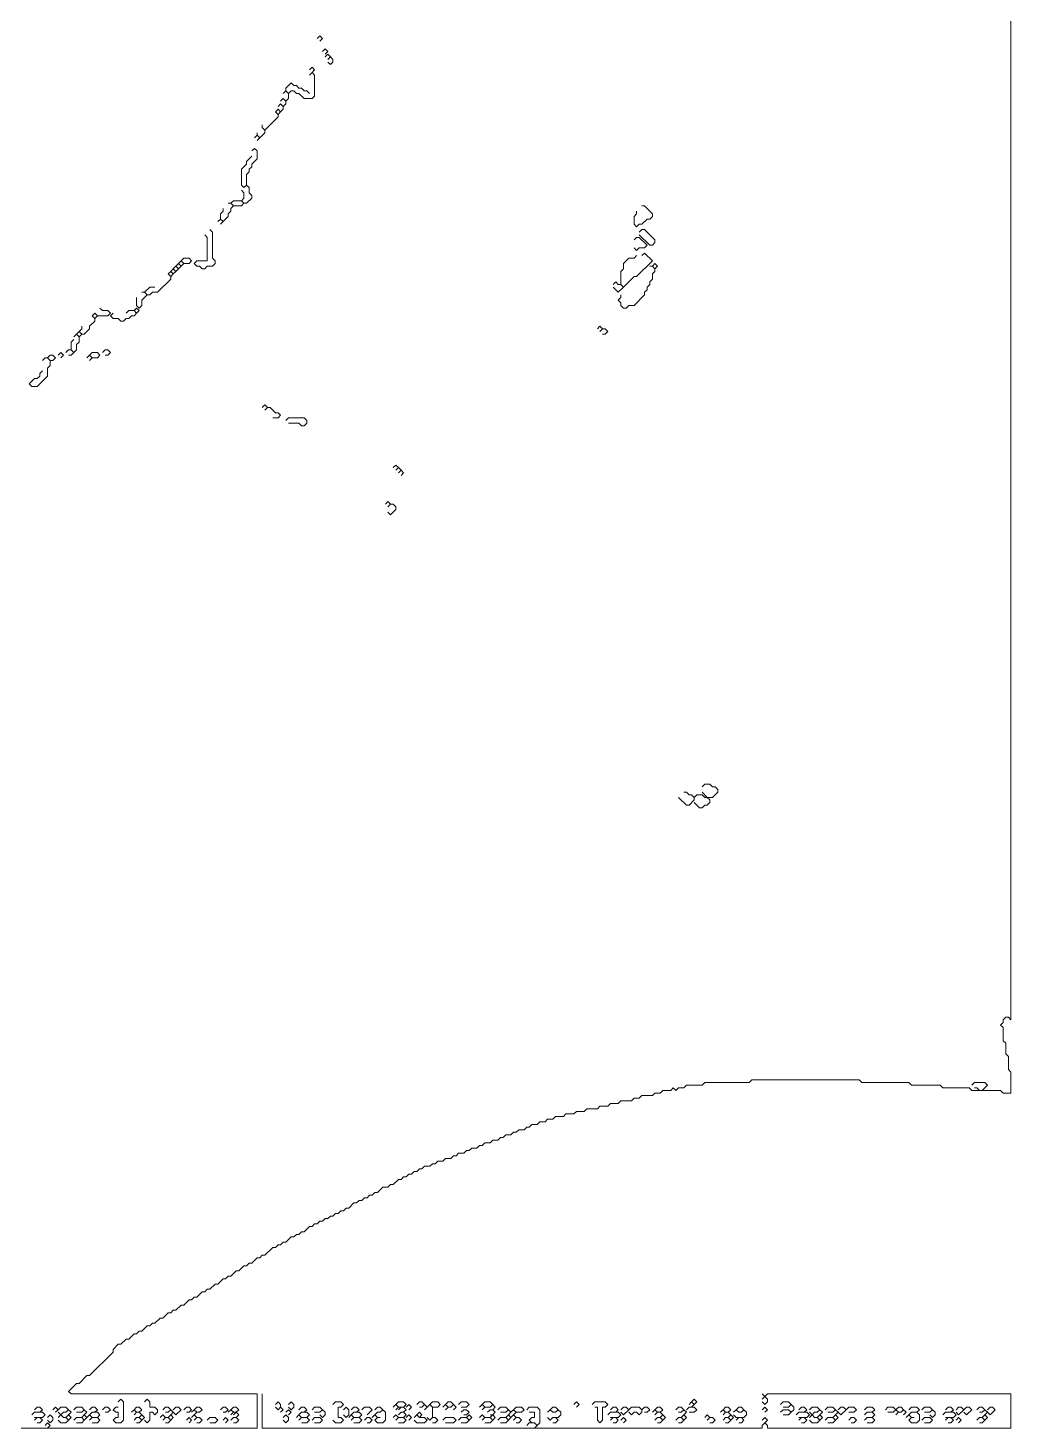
# Model space of a CAD drawing. Header units: metres. Extents: x 0 to 1919, y -1079 to 0.
# Drawn here: x 1544 to 1919, y -1079 to -544 of the extents above; entities that cross this region are included whole.
import ezdxf

# ---------------------------------------------------------------- set-up
doc = ezdxf.new("R2010")
doc.units = ezdxf.units.M
doc.layers.add('greeny green lines', color=3, linetype='Continuous')

msp = doc.modelspace()

# ---------------------------------------------------------------- linework, layer by layer
at = {"layer": 'greeny green lines', "lineweight": 20}
for p, q in [((1919, -923), (1919, 0)), ((1654, -548), (1655, -547)), ((1654, -548), (1655, -547)), ((1655, -547), (1656, -548)), ((1656, -548), (1655, -549)), ((1656, -553), (1657, -552)), ((1656, -553), (1657, -552)), ((1657, -552), (1658, -553)), ((1658, -553), (1657, -554)), ((1657, -555), (1658, -554)), ((1657, -555), (1658, -554)), ((1658, -554), (1659, -555)), ((1658, -556), (1659, -555)), ((1658, -556), (1659, -555)), ((1659, -555), (1658, -556)), ((1659, -555), (1660, -556)), ((1660, -556), (1660, -557)), ((1651, -560), (1652, -559)), ((1651, -560), (1652, -559)), ((1651, -562), (1652, -561)), ((1651, -562), (1652, -561)), ((1652, -559), (1653, -560)), ((1653, -560), (1652, -561)), ((1652, -561), (1653, -562)), ((1659, -558), (1658, -557)), ((1660, -557), (1659, -558)), ((1642, -567), (1644, -565)), ((1642, -568), (1642, -567)), ((1644, -565), (1645, -566)), ((1645, -566), (1646, -566)), ((1646, -566), (1647, -567)), ((1647, -567), (1648, -567)), ((1648, -567), (1649, -568)), ((1653, -562), (1653, -570)), ((1640, -572), (1641, -571)), ((1640, -572), (1641, -571)), ((1641, -569), (1642, -568)), ((1641, -569), (1642, -568)), ((1641, -571), (1642, -572)), ((1642, -572), (1641, -571)), ((1642, -568), (1643, -569)), ((1643, -569), (1642, -568)), ((1643, -571), (1642, -572)), ((1642, -572), (1642, -573)), ((1644, -568), (1643, -569)), ((1643, -569), (1643, -571)), ((1645, -568), (1644, -568)), ((1646, -569), (1645, -568)), ((1647, -569), (1646, -569)), ((1649, -571), (1647, -569)), ((1649, -568), (1650, -568)), ((1652, -571), (1649, -571)), ((1650, -568), (1651, -569)), ((1653, -570), (1652, -571)), ((1638, -576), (1639, -575)), ((1638, -576), (1639, -575)), ((1638, -576), (1639, -577)), ((1638, -576), (1639, -577)), ((1639, -574), (1640, -573)), ((1639, -574), (1640, -573)), ((1639, -575), (1640, -576)), ((1640, -576), (1639, -575)), ((1640, -576), (1639, -577)), ((1639, -577), (1639, -578)), ((1640, -573), (1641, -574)), ((1641, -574), (1640, -573)), ((1641, -575), (1640, -576)), ((1642, -573), (1641, -574)), ((1641, -574), (1641, -575)), ((1633, -582), (1633, -581)), ((1633, -582), (1634, -583)), ((1633, -582), (1634, -583)), ((1634, -583), (1633, -582)), ((1639, -578), (1634, -583)), ((1634, -583), (1634, -584)), ((1630, -586), (1631, -585)), ((1630, -586), (1631, -585)), ((1631, -585), (1631, -584)), ((1631, -585), (1632, -586)), ((1632, -586), (1631, -585)), ((1632, -586), (1631, -587)), ((1634, -584), (1632, -586)), ((1627, -595), (1629, -593)), ((1629, -591), (1630, -590)), ((1629, -591), (1630, -590)), ((1630, -590), (1631, -591)), ((1631, -591), (1631, -594)), ((1625, -598), (1627, -596)), ((1625, -604), (1625, -598)), ((1627, -596), (1627, -595)), ((1628, -599), (1627, -600)), ((1629, -597), (1628, -598)), ((1628, -598), (1628, -599)), ((1631, -594), (1629, -596)), ((1629, -596), (1629, -597)), ((1626, -605), (1625, -604)), ((1627, -604), (1626, -605)), ((1627, -600), (1627, -604)), ((1627, -604), (1628, -605)), ((1627, -604), (1628, -605)), ((1626, -607), (1625, -606)), ((1625, -610), (1626, -609)), ((1626, -609), (1626, -607)), ((1629, -609), (1627, -611)), ((1628, -605), (1628, -607)), ((1628, -607), (1629, -608)), ((1629, -608), (1629, -609)), ((1617, -615), (1618, -614)), ((1617, -617), (1617, -615)), ((1618, -614), (1618, -613)), ((1620, -611), (1621, -611)), ((1620, -611), (1621, -611)), ((1621, -614), (1620, -615)), ((1620, -615), (1620, -616)), ((1621, -611), (1622, -610)), ((1621, -611), (1622, -610)), ((1621, -611), (1622, -612)), ((1622, -612), (1621, -613)), ((1621, -613), (1621, -614)), ((1622, -610), (1625, -610)), ((1625, -612), (1622, -612)), ((1625, -610), (1626, -611)), ((1626, -611), (1625, -610)), ((1626, -611), (1625, -612)), ((1627, -611), (1626, -611)), ((1775, -616), (1776, -615)), ((1776, -615), (1776, -614)), ((1778, -612), (1779, -612)), ((1778, -612), (1779, -612)), ((1779, -612), (1782, -615)), ((1782, -615), (1782, -616)), ((1616, -618), (1617, -617)), ((1616, -618), (1617, -617)), ((1617, -617), (1618, -618)), ((1618, -618), (1617, -617)), ((1618, -618), (1617, -619)), ((1620, -616), (1618, -618)), ((1775, -619), (1775, -616)), ((1776, -620), (1775, -619)), ((1777, -619), (1776, -620)), ((1778, -619), (1777, -619)), ((1780, -617), (1778, -619)), ((1781, -617), (1780, -617)), ((1782, -616), (1781, -617)), ((1612, -624), (1611, -623)), ((1612, -633), (1612, -624)), ((1613, -621), (1614, -622)), ((1613, -621), (1614, -622)), ((1614, -622), (1614, -632)), ((1775, -625), (1776, -624)), ((1775, -625), (1776, -624)), ((1776, -624), (1777, -624)), ((1777, -622), (1778, -621)), ((1777, -622), (1778, -621)), ((1781, -627), (1777, -623)), ((1777, -624), (1780, -627)), ((1778, -621), (1779, -621)), ((1779, -621), (1783, -625)), ((1783, -625), (1783, -626)), ((1776, -629), (1775, -628)), ((1775, -632), (1776, -631)), ((1777, -628), (1776, -629)), ((1779, -628), (1777, -628)), ((1778, -631), (1779, -630)), ((1778, -631), (1779, -630)), ((1780, -627), (1779, -628)), ((1779, -630), (1782, -633)), ((1782, -627), (1781, -627)), ((1783, -626), (1782, -627)), ((1598, -637), (1599, -636)), ((1598, -637), (1599, -636)), ((1599, -636), (1600, -635)), ((1599, -636), (1600, -635)), ((1599, -636), (1600, -637)), ((1600, -635), (1601, -634)), ((1600, -635), (1601, -634)), ((1600, -635), (1601, -636)), ((1601, -636), (1600, -637)), ((1601, -634), (1602, -633)), ((1601, -634), (1602, -633)), ((1601, -634), (1602, -635)), ((1602, -635), (1601, -636)), ((1602, -633), (1603, -632)), ((1602, -633), (1603, -632)), ((1602, -633), (1603, -634)), ((1603, -634), (1602, -635)), ((1603, -632), (1605, -632)), ((1605, -634), (1603, -634)), ((1605, -632), (1606, -633)), ((1606, -633), (1605, -634)), ((1607, -634), (1608, -633)), ((1608, -635), (1607, -634)), ((1608, -633), (1612, -633)), ((1609, -635), (1608, -635)), ((1610, -636), (1609, -635)), ((1611, -636), (1610, -636)), ((1612, -635), (1611, -636)), ((1614, -635), (1612, -635)), ((1614, -632), (1615, -633)), ((1615, -634), (1614, -635)), ((1615, -633), (1615, -634)), ((1770, -637), (1771, -636)), ((1771, -634), (1773, -632)), ((1771, -636), (1771, -634)), ((1773, -632), (1775, -632)), ((1782, -633), (1776, -639)), ((1781, -635), (1782, -635)), ((1781, -635), (1782, -635)), ((1782, -635), (1783, -634)), ((1782, -635), (1783, -634)), ((1782, -635), (1783, -636)), ((1783, -634), (1784, -635)), ((1784, -635), (1783, -636)), ((1783, -636), (1783, -637)), ((1598, -640), (1593, -645)), ((1597, -638), (1598, -637)), ((1597, -638), (1598, -637)), ((1597, -638), (1598, -639)), ((1597, -638), (1598, -639)), ((1598, -637), (1599, -638)), ((1599, -638), (1598, -639)), ((1598, -639), (1598, -640)), ((1600, -637), (1599, -638)), ((1767, -642), (1768, -641)), ((1767, -642), (1768, -641)), ((1768, -641), (1769, -642)), ((1770, -642), (1770, -637)), ((1775, -639), (1771, -643)), ((1776, -639), (1775, -639)), ((1782, -640), (1781, -641)), ((1781, -641), (1781, -642)), ((1783, -637), (1782, -638)), ((1782, -638), (1782, -640)), ((1585, -650), (1585, -647)), ((1587, -645), (1588, -645)), ((1587, -645), (1588, -645)), ((1589, -646), (1587, -648)), ((1588, -645), (1590, -643)), ((1588, -645), (1589, -646)), ((1589, -646), (1588, -645)), ((1590, -646), (1589, -646)), ((1590, -643), (1592, -643)), ((1591, -645), (1590, -646)), ((1593, -645), (1591, -645)), ((1769, -645), (1767, -643)), ((1769, -642), (1770, -642)), ((1771, -643), (1769, -645)), ((1769, -648), (1770, -647)), ((1770, -642), (1771, -643)), ((1771, -643), (1770, -642)), ((1770, -647), (1770, -646)), ((1779, -646), (1775, -650)), ((1780, -644), (1779, -645)), ((1779, -645), (1779, -646)), ((1781, -642), (1780, -643)), ((1780, -643), (1780, -644)), ((1571, -651), (1572, -652)), ((1571, -651), (1572, -652)), ((1572, -652), (1574, -652)), ((1574, -652), (1575, -653)), ((1581, -653), (1582, -652)), ((1581, -653), (1582, -652)), ((1582, -652), (1584, -652)), ((1584, -652), (1585, -651)), ((1584, -652), (1585, -651)), ((1584, -652), (1585, -653)), ((1586, -651), (1585, -650)), ((1585, -651), (1586, -652)), ((1586, -652), (1585, -653)), ((1587, -650), (1586, -651)), ((1587, -648), (1587, -650)), ((1770, -649), (1769, -648)), ((1770, -650), (1770, -649)), ((1771, -651), (1770, -650)), ((1772, -651), (1771, -651)), ((1773, -650), (1772, -651)), ((1775, -650), (1773, -650)), ((1564, -659), (1564, -658)), ((1569, -656), (1567, -658)), ((1567, -658), (1567, -659)), ((1568, -654), (1569, -653)), ((1568, -654), (1569, -653)), ((1568, -654), (1569, -655)), ((1568, -654), (1569, -655)), ((1569, -653), (1570, -654)), ((1570, -654), (1569, -653)), ((1570, -654), (1569, -655)), ((1569, -655), (1569, -656)), ((1574, -654), (1570, -654)), ((1575, -653), (1574, -654)), ((1575, -654), (1576, -653)), ((1576, -655), (1575, -654)), ((1578, -655), (1576, -655)), ((1579, -656), (1578, -655)), ((1580, -656), (1579, -656)), ((1581, -655), (1580, -656)), ((1582, -655), (1581, -655)), ((1583, -654), (1582, -655)), ((1584, -654), (1583, -654)), ((1585, -653), (1584, -654)), ((1761, -659), (1762, -658)), ((1761, -659), (1762, -658)), ((1762, -658), (1763, -659)), ((1560, -664), (1561, -663)), ((1561, -662), (1562, -661)), ((1561, -662), (1562, -661)), ((1562, -661), (1563, -660)), ((1562, -661), (1563, -660)), ((1562, -661), (1563, -662)), ((1563, -660), (1564, -659)), ((1563, -660), (1564, -661)), ((1564, -661), (1563, -660)), ((1564, -661), (1563, -662)), ((1563, -662), (1563, -664)), ((1565, -661), (1564, -661)), ((1567, -659), (1565, -661)), ((1762, -660), (1763, -659)), ((1762, -660), (1763, -659)), ((1763, -659), (1762, -660)), ((1763, -659), (1764, -659)), ((1764, -661), (1763, -661)), ((1764, -659), (1765, -660)), ((1765, -660), (1764, -661)), ((1555, -669), (1556, -668)), ((1555, -669), (1556, -668)), ((1556, -668), (1557, -669)), ((1558, -668), (1559, -667)), ((1558, -668), (1559, -667)), ((1559, -667), (1560, -667)), ((1560, -667), (1560, -664)), ((1560, -667), (1561, -668)), ((1561, -668), (1560, -667)), ((1561, -668), (1560, -669)), ((1562, -667), (1561, -668)), ((1563, -664), (1562, -665)), ((1562, -665), (1562, -667)), ((1567, -669), (1568, -668)), ((1567, -669), (1568, -668)), ((1568, -668), (1570, -668)), ((1570, -668), (1571, -669)), ((1572, -668), (1573, -667)), ((1572, -668), (1573, -667)), ((1573, -667), (1574, -667)), ((1574, -667), (1575, -668)), ((1575, -668), (1574, -669)), ((1549, -671), (1550, -670)), ((1549, -671), (1550, -670)), ((1550, -670), (1551, -670)), ((1551, -670), (1552, -669)), ((1551, -670), (1552, -669)), ((1551, -670), (1552, -671)), ((1552, -673), (1551, -674)), ((1551, -674), (1551, -677)), ((1552, -669), (1553, -669)), ((1552, -671), (1552, -673)), ((1553, -671), (1552, -671)), ((1553, -669), (1554, -670)), ((1554, -670), (1553, -671)), ((1557, -669), (1556, -670)), ((1560, -669), (1559, -669)), ((1566, -670), (1567, -669)), ((1566, -670), (1567, -669)), ((1567, -669), (1568, -670)), ((1568, -670), (1567, -671)), ((1570, -670), (1568, -670)), ((1571, -669), (1570, -670)), ((1574, -669), (1573, -669)), ((1544, -680), (1546, -678)), ((1546, -678), (1547, -678)), ((1551, -677), (1547, -681)), ((1547, -678), (1548, -677)), ((1548, -676), (1549, -675)), ((1548, -677), (1548, -676)), ((1545, -681), (1544, -680)), ((1547, -681), (1545, -681)), ((1633, -689), (1634, -688)), ((1633, -689), (1634, -688)), ((1634, -688), (1635, -689)), ((1634, -690), (1635, -689)), ((1634, -690), (1635, -689)), ((1635, -689), (1634, -690)), ((1635, -689), (1636, -689)), ((1636, -689), (1638, -691)), ((1639, -693), (1637, -693)), ((1638, -691), (1639, -691)), ((1639, -691), (1640, -692)), ((1640, -692), (1639, -693)), ((1642, -694), (1643, -693)), ((1642, -694), (1643, -693)), ((1643, -693), (1649, -693)), ((1647, -695), (1643, -695)), ((1648, -696), (1647, -695)), ((1649, -693), (1650, -694)), ((1650, -695), (1649, -696)), ((1650, -694), (1650, -695)), ((1649, -696), (1648, -696)), ((1683, -712), (1684, -711)), ((1683, -712), (1684, -711)), ((1684, -711), (1685, -712)), ((1684, -713), (1685, -712)), ((1684, -713), (1685, -712)), ((1685, -712), (1684, -713)), ((1685, -712), (1686, -713)), ((1685, -714), (1686, -713)), ((1685, -714), (1686, -713)), ((1686, -713), (1685, -714)), ((1686, -713), (1687, -714)), ((1687, -714), (1686, -715)), ((1680, -726), (1681, -725)), ((1680, -726), (1681, -725)), ((1681, -725), (1682, -726)), ((1681, -727), (1682, -726)), ((1681, -727), (1682, -726)), ((1682, -726), (1681, -727)), ((1682, -726), (1683, -726)), ((1683, -726), (1684, -727)), ((1684, -727), (1684, -728)), ((1682, -730), (1681, -729)), ((1684, -728), (1682, -730)), ((1801, -834), (1802, -833)), ((1801, -834), (1802, -833)), ((1802, -833), (1804, -833)), ((1804, -833), (1805, -834)), ((1805, -834), (1806, -834)), ((1806, -834), (1807, -835)), ((1795, -841), (1792, -838)), ((1794, -836), (1795, -836)), ((1794, -836), (1795, -836)), ((1795, -836), (1796, -837)), ((1796, -837), (1797, -837)), ((1798, -839), (1796, -841)), ((1797, -837), (1798, -838)), ((1798, -838), (1799, -837)), ((1798, -838), (1799, -837)), ((1798, -838), (1798, -839)), ((1799, -837), (1801, -837)), ((1803, -838), (1801, -836)), ((1801, -837), (1802, -838)), ((1802, -838), (1803, -838)), ((1803, -838), (1804, -839)), ((1805, -838), (1803, -838)), ((1804, -839), (1804, -840)), ((1807, -836), (1805, -838)), ((1807, -835), (1807, -836)), ((1796, -841), (1795, -841)), ((1800, -842), (1798, -840)), ((1801, -842), (1800, -842)), ((1802, -841), (1801, -842)), ((1803, -841), (1802, -841)), ((1804, -840), (1803, -841)), ((1915, -925), (1916, -924)), ((1916, -926), (1915, -925)), ((1916, -923), (1917, -922)), ((1916, -924), (1916, -923)), ((1917, -922), (1918, -922)), ((1918, -922), (1919, -923)), ((1916, -931), (1916, -926)), ((1917, -932), (1916, -931)), ((1917, -936), (1917, -932)), ((1918, -937), (1917, -936)), ((1918, -942), (1918, -937)), ((1819, -947), (1820, -946)), ((1820, -946), (1861, -946)), ((1861, -946), (1862, -947)), ((1919, -943), (1918, -942)), ((1919, -951), (1919, -943)), ((1777, -953), (1778, -952)), ((1778, -952), (1782, -952)), ((1782, -952), (1783, -951)), ((1783, -951), (1785, -951)), ((1785, -951), (1786, -950)), ((1786, -950), (1789, -950)), ((1789, -950), (1790, -949)), ((1790, -949), (1791, -950)), ((1791, -950), (1792, -949)), ((1792, -949), (1794, -949)), ((1794, -949), (1795, -948)), ((1795, -948), (1801, -948)), ((1801, -948), (1802, -947)), ((1802, -947), (1819, -947)), ((1862, -947), (1880, -947)), ((1880, -947), (1881, -948)), ((1881, -948), (1892, -948)), ((1892, -948), (1893, -949)), ((1893, -949), (1903, -949)), ((1903, -949), (1904, -950)), ((1904, -948), (1905, -947)), ((1904, -948), (1905, -947)), ((1904, -950), (1915, -950)), ((1905, -947), (1909, -947)), ((1906, -949), (1905, -949)), ((1907, -950), (1906, -949)), ((1908, -950), (1907, -950)), ((1910, -948), (1908, -950)), ((1909, -947), (1910, -948)), ((1915, -950), (1916, -951)), ((1916, -951), (1919, -951)), ((1756, -958), (1757, -957)), ((1757, -957), (1761, -957)), ((1761, -957), (1762, -956)), ((1762, -956), (1765, -956)), ((1765, -956), (1766, -955)), ((1766, -955), (1769, -955)), ((1769, -955), (1770, -954)), ((1770, -954), (1774, -954)), ((1774, -954), (1775, -953)), ((1775, -953), (1777, -953)), ((1735, -964), (1736, -963)), ((1736, -963), (1738, -963)), ((1738, -963), (1739, -962)), ((1739, -962), (1741, -962)), ((1741, -962), (1742, -961)), ((1742, -961), (1744, -961)), ((1744, -961), (1745, -960)), ((1745, -960), (1748, -960)), ((1748, -960), (1749, -959)), ((1749, -959), (1752, -959)), ((1752, -959), (1753, -958)), ((1753, -958), (1756, -958)), ((1723, -969), (1724, -968)), ((1724, -968), (1725, -968)), ((1725, -968), (1726, -967)), ((1726, -967), (1728, -967)), ((1728, -967), (1729, -966)), ((1729, -966), (1730, -966)), ((1730, -966), (1731, -965)), ((1731, -965), (1733, -965)), ((1733, -965), (1734, -964)), ((1734, -964), (1735, -964)), ((1710, -974), (1711, -973)), ((1711, -973), (1712, -973)), ((1712, -973), (1713, -972)), ((1713, -972), (1715, -972)), ((1715, -972), (1716, -971)), ((1716, -971), (1717, -971)), ((1717, -971), (1718, -970)), ((1718, -970), (1720, -970)), ((1720, -970), (1721, -969)), ((1721, -969), (1723, -969)), ((1694, -980), (1695, -979)), ((1695, -979), (1697, -979)), ((1697, -979), (1698, -978)), ((1698, -978), (1699, -978)), ((1699, -978), (1700, -977)), ((1700, -977), (1702, -977)), ((1702, -977), (1703, -976)), ((1703, -976), (1705, -976)), ((1705, -976), (1706, -975)), ((1706, -975), (1707, -975)), ((1707, -975), (1708, -974)), ((1708, -974), (1710, -974)), ((1683, -986), (1685, -984)), ((1685, -984), (1686, -984)), ((1686, -984), (1687, -983)), ((1687, -983), (1688, -983)), ((1688, -983), (1689, -982)), ((1689, -982), (1690, -982)), ((1690, -982), (1691, -981)), ((1691, -981), (1692, -981)), ((1692, -981), (1693, -980)), ((1693, -980), (1694, -980)), ((1675, -990), (1676, -989)), ((1676, -989), (1677, -989)), ((1677, -989), (1679, -987)), ((1679, -987), (1681, -987)), ((1681, -987), (1682, -986)), ((1682, -986), (1683, -986)), ((1664, -996), (1665, -995)), ((1665, -995), (1666, -995)), ((1666, -995), (1668, -993)), ((1668, -993), (1669, -993)), ((1669, -993), (1670, -992)), ((1670, -992), (1671, -992)), ((1671, -992), (1672, -991)), ((1672, -991), (1673, -991)), ((1673, -991), (1674, -990)), ((1674, -990), (1675, -990)), ((1654, -1001), (1655, -1000)), ((1655, -1000), (1656, -1000)), ((1656, -1000), (1657, -999)), ((1657, -999), (1658, -999)), ((1658, -999), (1659, -998)), ((1659, -998), (1660, -998)), ((1660, -998), (1661, -997)), ((1661, -997), (1662, -997)), ((1662, -997), (1663, -996)), ((1663, -996), (1664, -996)), ((1645, -1006), (1646, -1005)), ((1646, -1005), (1647, -1005)), ((1647, -1005), (1648, -1004)), ((1648, -1004), (1649, -1004)), ((1649, -1004), (1651, -1002)), ((1651, -1002), (1652, -1002)), ((1652, -1002), (1653, -1001)), ((1653, -1001), (1654, -1001)), ((1634, -1013), (1637, -1010)), ((1637, -1010), (1638, -1010)), ((1638, -1010), (1639, -1009)), ((1639, -1009), (1640, -1009)), ((1640, -1009), (1641, -1008)), ((1641, -1008), (1642, -1008)), ((1642, -1008), (1644, -1006)), ((1644, -1006), (1645, -1006)), ((1627, -1017), (1628, -1016)), ((1628, -1016), (1629, -1016)), ((1629, -1016), (1631, -1014)), ((1631, -1014), (1632, -1014)), ((1632, -1014), (1633, -1013)), ((1633, -1013), (1634, -1013)), ((1619, -1022), (1620, -1021)), ((1620, -1021), (1621, -1021)), ((1621, -1021), (1623, -1019)), ((1623, -1019), (1624, -1019)), ((1624, -1019), (1626, -1017)), ((1626, -1017), (1627, -1017)), ((1608, -1029), (1610, -1027)), ((1610, -1027), (1611, -1027)), ((1611, -1027), (1612, -1026)), ((1612, -1026), (1613, -1026)), ((1613, -1026), (1615, -1024)), ((1615, -1024), (1616, -1024)), ((1616, -1024), (1618, -1022)), ((1618, -1022), (1619, -1022)), ((1600, -1034), (1602, -1032)), ((1602, -1032), (1603, -1032)), ((1603, -1032), (1605, -1030)), ((1605, -1030), (1606, -1030)), ((1606, -1030), (1607, -1029)), ((1607, -1029), (1608, -1029)), ((1592, -1039), (1594, -1037)), ((1594, -1037), (1595, -1037)), ((1595, -1037), (1597, -1035)), ((1597, -1035), (1598, -1035)), ((1598, -1035), (1599, -1034)), ((1599, -1034), (1600, -1034)), ((1582, -1045), (1584, -1043)), ((1584, -1043), (1585, -1043)), ((1585, -1043), (1586, -1042)), ((1586, -1042), (1587, -1042)), ((1587, -1042), (1589, -1040)), ((1589, -1040), (1590, -1040)), ((1590, -1040), (1591, -1039)), ((1591, -1039), (1592, -1039)), ((1576, -1049), (1578, -1047)), ((1578, -1047), (1579, -1047)), ((1579, -1047), (1581, -1045)), ((1581, -1045), (1582, -1045)), ((1567, -1059), (1576, -1050)), ((1576, -1050), (1576, -1049)), ((1563, -1062), (1566, -1059)), ((1566, -1059), (1567, -1059)), ((1559, -1065), (1562, -1062)), ((1562, -1062), (1563, -1062)), ((1560, -1066), (1559, -1065)), ((1631, -1066), (1560, -1066)), ((1578, -1069), (1579, -1068)), ((1578, -1069), (1579, -1068)), ((1579, -1068), (1580, -1069)), ((1580, -1069), (1580, -1076)), ((1588, -1069), (1589, -1068)), ((1588, -1069), (1589, -1068)), ((1589, -1068), (1590, -1069)), ((1590, -1069), (1590, -1071)), ((1631, -1079), (1631, -1066)), ((1633, -1066), (1633, -1079)), ((1633, -1066), (1633, -1079)), ((1638, -1070), (1639, -1069)), ((1638, -1070), (1639, -1069)), ((1639, -1069), (1640, -1070)), ((1640, -1070), (1640, -1071)), ((1643, -1070), (1644, -1069)), ((1643, -1070), (1644, -1069)), ((1644, -1069), (1645, -1070)), ((1645, -1070), (1645, -1071)), ((1660, -1070), (1661, -1069)), ((1660, -1070), (1661, -1069)), ((1661, -1069), (1663, -1069)), ((1663, -1069), (1664, -1070)), ((1664, -1070), (1663, -1071)), ((1683, -1071), (1684, -1070)), ((1683, -1071), (1684, -1070)), ((1684, -1070), (1685, -1069)), ((1684, -1070), (1685, -1069)), ((1684, -1070), (1685, -1071)), ((1685, -1069), (1687, -1069)), ((1687, -1069), (1688, -1070)), ((1688, -1070), (1687, -1071)), ((1688, -1071), (1689, -1070)), ((1688, -1071), (1689, -1070)), ((1689, -1070), (1690, -1071)), ((1692, -1070), (1693, -1069)), ((1692, -1070), (1693, -1069)), ((1693, -1069), (1694, -1069)), ((1694, -1069), (1695, -1070)), ((1694, -1071), (1695, -1070)), ((1694, -1071), (1695, -1070)), ((1695, -1070), (1694, -1071)), ((1695, -1070), (1696, -1071)), ((1696, -1071), (1697, -1070)), ((1696, -1071), (1697, -1070)), ((1697, -1070), (1698, -1069)), ((1697, -1070), (1698, -1069)), ((1697, -1070), (1698, -1071)), ((1698, -1069), (1700, -1069)), ((1700, -1069), (1701, -1070)), ((1701, -1070), (1700, -1071)), ((1702, -1071), (1703, -1070)), ((1702, -1071), (1703, -1070)), ((1703, -1070), (1704, -1069)), ((1703, -1070), (1704, -1069)), ((1703, -1070), (1704, -1071)), ((1704, -1069), (1705, -1069)), ((1705, -1069), (1706, -1070)), ((1705, -1071), (1706, -1070)), ((1705, -1071), (1706, -1070)), ((1706, -1070), (1705, -1071)), ((1706, -1070), (1707, -1071)), ((1708, -1070), (1709, -1069)), ((1708, -1070), (1709, -1069)), ((1709, -1069), (1711, -1069)), ((1711, -1069), (1712, -1070)), ((1712, -1070), (1711, -1071)), ((1716, -1071), (1717, -1070)), ((1716, -1071), (1717, -1070)), ((1717, -1070), (1718, -1069)), ((1717, -1070), (1718, -1069)), ((1717, -1070), (1718, -1071)), ((1718, -1069), (1720, -1069)), ((1720, -1069), (1721, -1070)), ((1720, -1071), (1721, -1070)), ((1720, -1071), (1721, -1070)), ((1721, -1070), (1720, -1071)), ((1721, -1070), (1722, -1071)), ((1752, -1070), (1753, -1069)), ((1752, -1070), (1753, -1069)), ((1753, -1069), (1754, -1070)), ((1754, -1070), (1753, -1071)), ((1759, -1070), (1760, -1069)), ((1759, -1070), (1760, -1069)), ((1760, -1069), (1764, -1069)), ((1764, -1069), (1765, -1070)), ((1765, -1070), (1764, -1071)), ((1796, -1070), (1797, -1069)), ((1796, -1070), (1797, -1069)), ((1797, -1069), (1798, -1068)), ((1797, -1069), (1798, -1068)), ((1797, -1069), (1798, -1070)), ((1798, -1070), (1797, -1071)), ((1798, -1068), (1799, -1069)), ((1799, -1069), (1798, -1070)), ((1825, -1067), (1824, -1066)), ((1824, -1068), (1825, -1067)), ((1824, -1068), (1825, -1067)), ((1825, -1070), (1824, -1069)), ((1826, -1066), (1825, -1067)), ((1825, -1067), (1826, -1068)), ((1826, -1069), (1825, -1070)), ((1919, -1066), (1826, -1066)), ((1826, -1068), (1826, -1069)), ((1831, -1070), (1832, -1069)), ((1831, -1070), (1832, -1069)), ((1832, -1069), (1834, -1069)), ((1834, -1069), (1835, -1070)), ((1834, -1071), (1835, -1070)), ((1834, -1071), (1835, -1070)), ((1835, -1070), (1834, -1071)), ((1835, -1070), (1836, -1071)), ((1919, -1079), (1919, -1066)), ((1545, -1074), (1546, -1073)), ((1545, -1074), (1546, -1073)), ((1546, -1072), (1547, -1071)), ((1546, -1072), (1547, -1071)), ((1546, -1073), (1549, -1073)), ((1546, -1076), (1547, -1075)), ((1546, -1076), (1547, -1075)), ((1549, -1075), (1546, -1075)), ((1547, -1071), (1548, -1071)), ((1548, -1073), (1547, -1073)), ((1547, -1075), (1548, -1075)), ((1548, -1071), (1549, -1072)), ((1549, -1072), (1548, -1073)), ((1548, -1075), (1549, -1076)), ((1549, -1073), (1550, -1074)), ((1550, -1074), (1549, -1075)), ((1551, -1075), (1552, -1074)), ((1551, -1075), (1552, -1074)), ((1552, -1074), (1553, -1075)), ((1553, -1072), (1554, -1071)), ((1553, -1072), (1554, -1071)), ((1553, -1075), (1553, -1076)), ((1554, -1071), (1555, -1072)), ((1555, -1072), (1554, -1073)), ((1555, -1072), (1556, -1071)), ((1555, -1072), (1556, -1071)), ((1556, -1074), (1555, -1073)), ((1555, -1075), (1556, -1074)), ((1555, -1075), (1556, -1074)), ((1556, -1071), (1558, -1071)), ((1557, -1073), (1556, -1074)), ((1556, -1074), (1557, -1075)), ((1558, -1073), (1557, -1073)), ((1557, -1075), (1558, -1075)), ((1558, -1071), (1559, -1072)), ((1558, -1073), (1559, -1072)), ((1558, -1073), (1559, -1072)), ((1559, -1072), (1558, -1073)), ((1558, -1075), (1559, -1074)), ((1558, -1075), (1559, -1074)), ((1558, -1075), (1559, -1076)), ((1559, -1072), (1560, -1073)), ((1560, -1073), (1559, -1074)), ((1559, -1074), (1560, -1075)), ((1560, -1075), (1559, -1076)), ((1561, -1072), (1562, -1071)), ((1561, -1072), (1562, -1071)), ((1561, -1076), (1562, -1075)), ((1561, -1076), (1562, -1075)), ((1562, -1071), (1564, -1071)), ((1564, -1073), (1562, -1073)), ((1562, -1075), (1564, -1075)), ((1564, -1071), (1565, -1072)), ((1564, -1073), (1565, -1072)), ((1564, -1073), (1565, -1072)), ((1565, -1072), (1564, -1073)), ((1564, -1075), (1565, -1074)), ((1564, -1075), (1565, -1074)), ((1564, -1075), (1565, -1076)), ((1565, -1072), (1566, -1073)), ((1566, -1073), (1565, -1074)), ((1565, -1074), (1566, -1075)), ((1566, -1075), (1565, -1076)), ((1566, -1075), (1567, -1074)), ((1566, -1075), (1567, -1074)), ((1567, -1072), (1568, -1071)), ((1567, -1072), (1568, -1071)), ((1567, -1074), (1568, -1073)), ((1567, -1074), (1568, -1073)), ((1567, -1074), (1568, -1075)), ((1567, -1076), (1568, -1075)), ((1567, -1076), (1568, -1075)), ((1568, -1075), (1567, -1076)), ((1568, -1071), (1569, -1071)), ((1568, -1073), (1570, -1073)), ((1569, -1073), (1568, -1073)), ((1568, -1075), (1570, -1075)), ((1570, -1075), (1568, -1075)), ((1569, -1071), (1570, -1072)), ((1570, -1072), (1569, -1073)), ((1570, -1073), (1571, -1074)), ((1571, -1074), (1570, -1075)), ((1570, -1075), (1571, -1076)), ((1572, -1072), (1573, -1071)), ((1572, -1072), (1573, -1071)), ((1573, -1071), (1574, -1071)), ((1574, -1073), (1573, -1073)), ((1574, -1071), (1575, -1072)), ((1575, -1072), (1574, -1073)), ((1576, -1072), (1577, -1071)), ((1577, -1073), (1576, -1072)), ((1576, -1076), (1577, -1075)), ((1577, -1071), (1578, -1071)), ((1578, -1073), (1577, -1073)), ((1577, -1075), (1578, -1075)), ((1578, -1075), (1578, -1073)), ((1583, -1073), (1584, -1072)), ((1583, -1073), (1584, -1072)), ((1584, -1072), (1585, -1071)), ((1584, -1072), (1585, -1071)), ((1584, -1072), (1585, -1073)), ((1584, -1074), (1585, -1073)), ((1584, -1074), (1585, -1073)), ((1585, -1073), (1584, -1074)), ((1584, -1076), (1585, -1075)), ((1584, -1076), (1585, -1075)), ((1585, -1071), (1586, -1071)), ((1585, -1073), (1586, -1073)), ((1586, -1073), (1585, -1073)), ((1585, -1075), (1586, -1075)), ((1586, -1075), (1585, -1075)), ((1586, -1071), (1587, -1072)), ((1587, -1072), (1586, -1073)), ((1586, -1073), (1587, -1074)), ((1586, -1075), (1587, -1074)), ((1586, -1075), (1587, -1074)), ((1587, -1074), (1586, -1075)), ((1586, -1075), (1587, -1076)), ((1587, -1074), (1588, -1075)), ((1588, -1075), (1587, -1076)), ((1590, -1071), (1592, -1071)), ((1591, -1073), (1590, -1073)), ((1590, -1073), (1590, -1076)), ((1592, -1074), (1591, -1073)), ((1592, -1071), (1593, -1072)), ((1593, -1073), (1592, -1074)), ((1593, -1072), (1593, -1073)), ((1594, -1075), (1595, -1074)), ((1594, -1075), (1595, -1074)), ((1595, -1072), (1596, -1071)), ((1595, -1072), (1596, -1071)), ((1595, -1074), (1596, -1075)), ((1595, -1076), (1596, -1075)), ((1595, -1076), (1596, -1075)), ((1596, -1075), (1595, -1076)), ((1596, -1071), (1597, -1071)), ((1597, -1073), (1596, -1073)), ((1596, -1075), (1597, -1075)), ((1597, -1071), (1598, -1072)), ((1597, -1073), (1598, -1072)), ((1597, -1073), (1598, -1072)), ((1598, -1072), (1597, -1073)), ((1597, -1075), (1598, -1074)), ((1597, -1075), (1598, -1074)), ((1597, -1075), (1598, -1076)), ((1598, -1072), (1599, -1073)), ((1599, -1073), (1598, -1074)), ((1598, -1074), (1599, -1075)), ((1599, -1075), (1598, -1076)), ((1599, -1072), (1600, -1071)), ((1599, -1072), (1600, -1071)), ((1600, -1074), (1599, -1073)), ((1600, -1071), (1601, -1071)), ((1602, -1072), (1600, -1074)), ((1601, -1071), (1602, -1072)), ((1603, -1072), (1604, -1071)), ((1603, -1072), (1604, -1071)), ((1604, -1071), (1605, -1071)), ((1605, -1073), (1604, -1073)), ((1604, -1076), (1605, -1075)), ((1604, -1076), (1605, -1075)), ((1605, -1071), (1606, -1072)), ((1606, -1072), (1605, -1073)), ((1605, -1075), (1606, -1076)), ((1606, -1073), (1607, -1072)), ((1606, -1073), (1607, -1072)), ((1606, -1075), (1607, -1074)), ((1606, -1075), (1607, -1074)), ((1607, -1072), (1608, -1071)), ((1607, -1072), (1608, -1071)), ((1607, -1072), (1608, -1073)), ((1608, -1073), (1607, -1074)), ((1607, -1074), (1608, -1075)), ((1607, -1076), (1608, -1075)), ((1607, -1076), (1608, -1075)), ((1608, -1075), (1607, -1076)), ((1608, -1071), (1609, -1071)), ((1609, -1073), (1608, -1073)), ((1608, -1075), (1609, -1075)), ((1609, -1071), (1610, -1072)), ((1610, -1072), (1609, -1073)), ((1609, -1075), (1610, -1076)), ((1612, -1076), (1613, -1075)), ((1612, -1076), (1613, -1075)), ((1613, -1075), (1615, -1075)), ((1615, -1075), (1616, -1076)), ((1617, -1072), (1618, -1071)), ((1617, -1072), (1618, -1071)), ((1618, -1071), (1619, -1071)), ((1619, -1073), (1618, -1073)), ((1618, -1076), (1619, -1075)), ((1618, -1076), (1619, -1075)), ((1619, -1071), (1620, -1072)), ((1620, -1072), (1619, -1073)), ((1619, -1075), (1620, -1076)), ((1620, -1073), (1621, -1072)), ((1620, -1073), (1621, -1072)), ((1621, -1072), (1622, -1071)), ((1621, -1072), (1622, -1071)), ((1621, -1072), (1622, -1073)), ((1622, -1073), (1621, -1074)), ((1621, -1076), (1622, -1075)), ((1621, -1076), (1622, -1075)), ((1622, -1071), (1623, -1071)), ((1622, -1074), (1623, -1073)), ((1622, -1074), (1623, -1073)), ((1623, -1073), (1622, -1073)), ((1622, -1075), (1623, -1075)), ((1623, -1071), (1624, -1072)), ((1624, -1072), (1623, -1073)), ((1623, -1073), (1624, -1074)), ((1624, -1074), (1623, -1075)), ((1623, -1075), (1624, -1076)), ((1639, -1072), (1638, -1071)), ((1639, -1072), (1640, -1071)), ((1639, -1072), (1640, -1071)), ((1640, -1071), (1639, -1072)), ((1640, -1071), (1641, -1072)), ((1641, -1072), (1640, -1073)), ((1641, -1075), (1642, -1074)), ((1641, -1075), (1642, -1074)), ((1642, -1073), (1643, -1072)), ((1642, -1073), (1643, -1072)), ((1642, -1074), (1643, -1075)), ((1644, -1072), (1643, -1071)), ((1643, -1072), (1644, -1073)), ((1644, -1073), (1643, -1074)), ((1643, -1075), (1643, -1076)), ((1645, -1071), (1644, -1072)), ((1646, -1075), (1647, -1074)), ((1646, -1075), (1647, -1074)), ((1647, -1072), (1648, -1071)), ((1647, -1072), (1648, -1071)), ((1647, -1074), (1648, -1073)), ((1647, -1074), (1648, -1073)), ((1647, -1074), (1648, -1075)), ((1647, -1076), (1648, -1075)), ((1647, -1076), (1648, -1075)), ((1648, -1075), (1647, -1076)), ((1648, -1071), (1649, -1071)), ((1648, -1073), (1650, -1073)), ((1649, -1073), (1648, -1073)), ((1648, -1075), (1650, -1075)), ((1650, -1075), (1648, -1075)), ((1649, -1071), (1650, -1072)), ((1650, -1072), (1649, -1073)), ((1650, -1073), (1651, -1074)), ((1651, -1074), (1650, -1075)), ((1650, -1075), (1651, -1076)), ((1652, -1072), (1653, -1071)), ((1652, -1072), (1653, -1071)), ((1652, -1076), (1653, -1075)), ((1652, -1076), (1653, -1075)), ((1653, -1071), (1655, -1071)), ((1655, -1073), (1653, -1073)), ((1653, -1075), (1655, -1075)), ((1655, -1071), (1656, -1072)), ((1655, -1073), (1656, -1072)), ((1655, -1073), (1656, -1072)), ((1656, -1072), (1655, -1073)), ((1656, -1075), (1655, -1074)), ((1655, -1075), (1656, -1076)), ((1656, -1072), (1657, -1073)), ((1657, -1074), (1656, -1075)), ((1657, -1073), (1657, -1074)), ((1663, -1071), (1662, -1071)), ((1662, -1071), (1662, -1075)), ((1662, -1075), (1663, -1075)), ((1663, -1075), (1664, -1076)), ((1664, -1072), (1665, -1071)), ((1664, -1072), (1665, -1071)), ((1665, -1075), (1664, -1074)), ((1665, -1071), (1666, -1072)), ((1666, -1074), (1665, -1075)), ((1666, -1072), (1666, -1074)), ((1666, -1075), (1667, -1074)), ((1666, -1075), (1667, -1074)), ((1667, -1072), (1668, -1071)), ((1667, -1072), (1668, -1071)), ((1667, -1074), (1668, -1073)), ((1667, -1074), (1668, -1073)), ((1667, -1074), (1668, -1075)), ((1667, -1076), (1668, -1075)), ((1667, -1076), (1668, -1075)), ((1668, -1075), (1667, -1076)), ((1668, -1071), (1669, -1071)), ((1668, -1073), (1670, -1073)), ((1669, -1073), (1668, -1073)), ((1668, -1075), (1670, -1075)), ((1670, -1075), (1668, -1075)), ((1669, -1071), (1670, -1072)), ((1670, -1072), (1669, -1073)), ((1670, -1073), (1671, -1074)), ((1671, -1074), (1670, -1075)), ((1670, -1075), (1671, -1076)), ((1671, -1072), (1672, -1071)), ((1671, -1072), (1672, -1071)), ((1672, -1071), (1674, -1071)), ((1672, -1076), (1673, -1075)), ((1672, -1076), (1673, -1075)), ((1675, -1072), (1673, -1074)), ((1673, -1075), (1674, -1075)), ((1674, -1071), (1675, -1072)), ((1674, -1075), (1675, -1076)), ((1675, -1075), (1676, -1074)), ((1675, -1075), (1676, -1074)), ((1676, -1072), (1677, -1071)), ((1676, -1072), (1677, -1071)), ((1676, -1074), (1677, -1073)), ((1676, -1074), (1677, -1075)), ((1677, -1075), (1676, -1074)), ((1677, -1075), (1676, -1076)), ((1676, -1076), (1677, -1075)), ((1677, -1071), (1678, -1071)), ((1678, -1073), (1677, -1073)), ((1677, -1075), (1678, -1075)), ((1678, -1075), (1677, -1075)), ((1678, -1071), (1679, -1072)), ((1678, -1073), (1679, -1072)), ((1678, -1073), (1679, -1072)), ((1679, -1072), (1678, -1073)), ((1679, -1072), (1680, -1073)), ((1680, -1073), (1680, -1076)), ((1683, -1075), (1684, -1074)), ((1683, -1075), (1684, -1074)), ((1685, -1071), (1684, -1072)), ((1684, -1074), (1685, -1075)), ((1684, -1076), (1685, -1075)), ((1684, -1076), (1685, -1075)), ((1685, -1075), (1684, -1076)), ((1685, -1072), (1686, -1071)), ((1685, -1072), (1686, -1071)), ((1687, -1071), (1685, -1071)), ((1685, -1074), (1686, -1073)), ((1685, -1074), (1686, -1073)), ((1685, -1075), (1687, -1075)), ((1686, -1071), (1687, -1071)), ((1686, -1073), (1687, -1073)), ((1687, -1073), (1686, -1073)), ((1687, -1075), (1686, -1075)), ((1687, -1071), (1688, -1072)), ((1688, -1072), (1687, -1073)), ((1687, -1073), (1688, -1074)), ((1688, -1074), (1687, -1075)), ((1687, -1075), (1688, -1076)), ((1688, -1075), (1689, -1074)), ((1688, -1075), (1689, -1074)), ((1690, -1071), (1689, -1072)), ((1689, -1074), (1690, -1075)), ((1690, -1075), (1689, -1076)), ((1691, -1075), (1692, -1074)), ((1691, -1075), (1692, -1074)), ((1692, -1074), (1693, -1073)), ((1692, -1074), (1693, -1073)), ((1692, -1074), (1693, -1075)), ((1694, -1071), (1693, -1071)), ((1693, -1073), (1694, -1074)), ((1694, -1074), (1693, -1075)), ((1693, -1075), (1695, -1075)), ((1696, -1071), (1695, -1072)), ((1695, -1075), (1696, -1076)), ((1697, -1076), (1696, -1075)), ((1697, -1076), (1698, -1075)), ((1697, -1076), (1698, -1075)), ((1698, -1075), (1697, -1076)), ((1698, -1071), (1698, -1075)), ((1700, -1071), (1698, -1071)), ((1698, -1075), (1699, -1075)), ((1699, -1075), (1700, -1076)), ((1702, -1076), (1703, -1075)), ((1702, -1076), (1703, -1075)), ((1704, -1071), (1703, -1072)), ((1703, -1075), (1706, -1075)), ((1705, -1071), (1704, -1071)), ((1707, -1071), (1706, -1072)), ((1706, -1075), (1707, -1076)), ((1708, -1076), (1709, -1075)), ((1708, -1076), (1709, -1075)), ((1711, -1071), (1709, -1071)), ((1709, -1073), (1710, -1072)), ((1709, -1073), (1710, -1072)), ((1709, -1075), (1711, -1075)), ((1710, -1072), (1711, -1072)), ((1711, -1074), (1710, -1074)), ((1711, -1072), (1712, -1073)), ((1712, -1073), (1711, -1074)), ((1711, -1075), (1712, -1074)), ((1711, -1075), (1712, -1074)), ((1711, -1075), (1712, -1076)), ((1712, -1074), (1713, -1075)), ((1713, -1075), (1712, -1076)), ((1716, -1075), (1717, -1074)), ((1716, -1075), (1717, -1074)), ((1718, -1071), (1717, -1072)), ((1717, -1074), (1718, -1075)), ((1717, -1076), (1718, -1075)), ((1717, -1076), (1718, -1075)), ((1718, -1075), (1717, -1076)), ((1720, -1071), (1718, -1071)), ((1718, -1075), (1720, -1075)), ((1719, -1073), (1720, -1072)), ((1719, -1073), (1720, -1072)), ((1720, -1072), (1721, -1072)), ((1720, -1075), (1721, -1074)), ((1720, -1075), (1721, -1074)), ((1721, -1074), (1720, -1074)), ((1720, -1075), (1721, -1076)), ((1722, -1071), (1721, -1072)), ((1721, -1072), (1722, -1073)), ((1722, -1073), (1721, -1074)), ((1721, -1074), (1722, -1075)), ((1722, -1075), (1721, -1076)), ((1723, -1072), (1724, -1071)), ((1723, -1072), (1724, -1071)), ((1723, -1076), (1724, -1075)), ((1723, -1076), (1724, -1075)), ((1724, -1071), (1726, -1071)), ((1726, -1073), (1724, -1073)), ((1724, -1075), (1726, -1075)), ((1726, -1071), (1727, -1072)), ((1726, -1073), (1727, -1072)), ((1726, -1073), (1727, -1072)), ((1727, -1072), (1726, -1073)), ((1726, -1075), (1727, -1074)), ((1726, -1075), (1727, -1074)), ((1726, -1075), (1727, -1076)), ((1727, -1072), (1728, -1073)), ((1728, -1073), (1727, -1074)), ((1727, -1074), (1728, -1075)), ((1728, -1075), (1727, -1076)), ((1728, -1073), (1729, -1072)), ((1728, -1073), (1729, -1072)), ((1728, -1075), (1729, -1074)), ((1728, -1075), (1729, -1074)), ((1729, -1072), (1730, -1071)), ((1729, -1072), (1730, -1071)), ((1729, -1072), (1730, -1073)), ((1730, -1073), (1729, -1074)), ((1729, -1074), (1730, -1075)), ((1729, -1076), (1730, -1075)), ((1729, -1076), (1730, -1075)), ((1730, -1075), (1729, -1076)), ((1730, -1071), (1732, -1071)), ((1732, -1073), (1730, -1073)), ((1730, -1075), (1731, -1075)), ((1731, -1075), (1732, -1076)), ((1732, -1071), (1733, -1072)), ((1733, -1072), (1732, -1073)), ((1734, -1072), (1735, -1071)), ((1734, -1072), (1735, -1071)), ((1735, -1071), (1738, -1071)), ((1737, -1073), (1735, -1073)), ((1735, -1076), (1736, -1075)), ((1736, -1075), (1737, -1075)), ((1737, -1075), (1737, -1073)), ((1738, -1071), (1739, -1072)), ((1739, -1072), (1739, -1077)), ((1742, -1073), (1743, -1072)), ((1742, -1073), (1743, -1072)), ((1743, -1076), (1742, -1075)), ((1743, -1072), (1744, -1071)), ((1743, -1072), (1744, -1071)), ((1743, -1072), (1744, -1073)), ((1743, -1076), (1744, -1075)), ((1743, -1076), (1744, -1075)), ((1744, -1075), (1743, -1076)), ((1744, -1071), (1745, -1071)), ((1744, -1073), (1745, -1073)), ((1745, -1073), (1744, -1073)), ((1744, -1075), (1745, -1075)), ((1746, -1075), (1744, -1075)), ((1745, -1071), (1746, -1072)), ((1745, -1073), (1746, -1072)), ((1746, -1072), (1745, -1073)), ((1745, -1075), (1746, -1076)), ((1746, -1072), (1747, -1073)), ((1747, -1074), (1746, -1075)), ((1747, -1073), (1747, -1074)), ((1761, -1071), (1760, -1071)), ((1761, -1076), (1761, -1071)), ((1764, -1071), (1763, -1071)), ((1763, -1071), (1763, -1076)), ((1765, -1074), (1766, -1073)), ((1765, -1074), (1766, -1073)), ((1766, -1072), (1767, -1071)), ((1766, -1072), (1767, -1071)), ((1766, -1073), (1769, -1073)), ((1766, -1076), (1767, -1075)), ((1766, -1076), (1767, -1075)), ((1769, -1075), (1766, -1075)), ((1767, -1071), (1768, -1071)), ((1768, -1073), (1767, -1073)), ((1767, -1075), (1768, -1075)), ((1768, -1071), (1769, -1072)), ((1769, -1072), (1768, -1073)), ((1768, -1075), (1769, -1076)), ((1769, -1073), (1770, -1074)), ((1770, -1074), (1769, -1075)), ((1770, -1072), (1771, -1071)), ((1770, -1072), (1771, -1071)), ((1771, -1074), (1770, -1073)), ((1770, -1076), (1771, -1075)), ((1770, -1076), (1771, -1075)), ((1771, -1071), (1772, -1071)), ((1773, -1072), (1771, -1074)), ((1771, -1075), (1772, -1076)), ((1772, -1071), (1773, -1072)), ((1773, -1072), (1774, -1071)), ((1773, -1072), (1774, -1071)), ((1774, -1074), (1773, -1073)), ((1774, -1071), (1777, -1071)), ((1775, -1073), (1774, -1074)), ((1776, -1073), (1775, -1073)), ((1777, -1074), (1776, -1073)), ((1777, -1071), (1778, -1072)), ((1778, -1073), (1777, -1074)), ((1778, -1072), (1779, -1071)), ((1778, -1072), (1779, -1071)), ((1778, -1072), (1778, -1073)), ((1779, -1071), (1780, -1071)), ((1780, -1073), (1779, -1073)), ((1780, -1071), (1781, -1072)), ((1781, -1072), (1780, -1073)), ((1782, -1073), (1783, -1072)), ((1782, -1073), (1783, -1072)), ((1783, -1072), (1784, -1071)), ((1783, -1072), (1784, -1071)), ((1783, -1072), (1784, -1073)), ((1783, -1074), (1784, -1073)), ((1783, -1074), (1784, -1073)), ((1784, -1073), (1783, -1074)), ((1783, -1076), (1784, -1075)), ((1783, -1076), (1784, -1075)), ((1784, -1071), (1785, -1071)), ((1784, -1073), (1785, -1073)), ((1785, -1073), (1784, -1073)), ((1784, -1075), (1785, -1075)), ((1785, -1075), (1784, -1075)), ((1785, -1071), (1786, -1072)), ((1786, -1072), (1785, -1073)), ((1785, -1073), (1786, -1074)), ((1785, -1075), (1786, -1074)), ((1785, -1075), (1786, -1074)), ((1786, -1074), (1785, -1075)), ((1785, -1075), (1786, -1076)), ((1786, -1074), (1787, -1075)), ((1787, -1075), (1786, -1076)), ((1791, -1072), (1792, -1071)), ((1791, -1072), (1792, -1071)), ((1791, -1076), (1792, -1075)), ((1791, -1076), (1792, -1075)), ((1792, -1071), (1793, -1071)), ((1793, -1073), (1792, -1073)), ((1792, -1075), (1793, -1075)), ((1793, -1071), (1794, -1072)), ((1793, -1073), (1794, -1072)), ((1793, -1073), (1794, -1072)), ((1794, -1072), (1793, -1073)), ((1793, -1075), (1794, -1074)), ((1793, -1075), (1794, -1074)), ((1793, -1075), (1794, -1076)), ((1794, -1072), (1795, -1073)), ((1795, -1073), (1794, -1074)), ((1794, -1074), (1795, -1075)), ((1795, -1075), (1794, -1076)), ((1795, -1072), (1796, -1071)), ((1795, -1072), (1796, -1071)), ((1796, -1071), (1798, -1071)), ((1798, -1073), (1796, -1073)), ((1798, -1071), (1799, -1072)), ((1799, -1072), (1798, -1073)), ((1802, -1075), (1803, -1074)), ((1802, -1075), (1803, -1074)), ((1803, -1074), (1804, -1075)), ((1803, -1076), (1804, -1075)), ((1803, -1076), (1804, -1075)), ((1804, -1075), (1803, -1076)), ((1804, -1075), (1805, -1075)), ((1805, -1075), (1806, -1076)), ((1808, -1073), (1809, -1072)), ((1808, -1073), (1809, -1072)), ((1809, -1072), (1810, -1071)), ((1809, -1072), (1810, -1071)), ((1809, -1072), (1810, -1073)), ((1809, -1074), (1810, -1073)), ((1809, -1074), (1810, -1073)), ((1810, -1073), (1809, -1074)), ((1809, -1076), (1810, -1075)), ((1809, -1076), (1810, -1075)), ((1810, -1071), (1811, -1071)), ((1810, -1073), (1811, -1073)), ((1811, -1073), (1810, -1073)), ((1810, -1075), (1811, -1075)), ((1811, -1075), (1810, -1075)), ((1811, -1071), (1812, -1072)), ((1812, -1072), (1811, -1073)), ((1811, -1073), (1812, -1074)), ((1811, -1075), (1812, -1074)), ((1811, -1075), (1812, -1074)), ((1812, -1074), (1811, -1075)), ((1811, -1075), (1812, -1076)), ((1812, -1074), (1813, -1075)), ((1813, -1075), (1812, -1076)), ((1813, -1073), (1814, -1072)), ((1813, -1073), (1814, -1072)), ((1814, -1075), (1813, -1074)), ((1814, -1072), (1815, -1071)), ((1814, -1072), (1815, -1071)), ((1814, -1072), (1815, -1073)), ((1814, -1076), (1815, -1075)), ((1814, -1076), (1815, -1075)), ((1817, -1075), (1814, -1075)), ((1815, -1071), (1816, -1071)), ((1815, -1073), (1816, -1073)), ((1816, -1073), (1815, -1073)), ((1815, -1075), (1816, -1075)), ((1816, -1071), (1817, -1072)), ((1816, -1073), (1817, -1072)), ((1817, -1072), (1816, -1073)), ((1816, -1075), (1817, -1076)), ((1817, -1072), (1818, -1073)), ((1818, -1074), (1817, -1075)), ((1818, -1073), (1818, -1074)), ((1824, -1072), (1825, -1071)), ((1824, -1072), (1825, -1071)), ((1824, -1076), (1825, -1075)), ((1824, -1076), (1825, -1075)), ((1825, -1071), (1826, -1072)), ((1826, -1072), (1825, -1073)), ((1825, -1075), (1826, -1076)), ((1831, -1073), (1832, -1072)), ((1831, -1073), (1832, -1072)), ((1834, -1071), (1832, -1071)), ((1832, -1072), (1834, -1072)), ((1834, -1074), (1832, -1074)), ((1834, -1072), (1835, -1073)), ((1835, -1073), (1834, -1072)), ((1835, -1073), (1834, -1074)), ((1836, -1072), (1835, -1073)), ((1836, -1071), (1836, -1072)), ((1837, -1074), (1838, -1073)), ((1837, -1074), (1838, -1073)), ((1838, -1072), (1839, -1071)), ((1838, -1072), (1839, -1071)), ((1838, -1073), (1841, -1073)), ((1838, -1076), (1839, -1075)), ((1838, -1076), (1839, -1075)), ((1841, -1075), (1838, -1075)), ((1839, -1071), (1840, -1071)), ((1840, -1073), (1839, -1073)), ((1839, -1075), (1840, -1075)), ((1840, -1071), (1841, -1072)), ((1841, -1072), (1840, -1073)), ((1840, -1075), (1841, -1076)), ((1841, -1073), (1842, -1074)), ((1842, -1074), (1841, -1075)), ((1842, -1072), (1843, -1071)), ((1842, -1072), (1843, -1071)), ((1843, -1074), (1842, -1073)), ((1842, -1075), (1843, -1074)), ((1842, -1075), (1843, -1074)), ((1843, -1071), (1845, -1071)), ((1844, -1073), (1843, -1074)), ((1843, -1074), (1844, -1075)), ((1845, -1073), (1844, -1073)), ((1844, -1075), (1845, -1075)), ((1845, -1071), (1846, -1072)), ((1845, -1073), (1846, -1072)), ((1845, -1073), (1846, -1072)), ((1846, -1072), (1845, -1073)), ((1845, -1075), (1846, -1074)), ((1845, -1075), (1846, -1074)), ((1845, -1075), (1846, -1076)), ((1846, -1072), (1847, -1073)), ((1847, -1073), (1846, -1074)), ((1846, -1074), (1847, -1075)), ((1847, -1075), (1846, -1076)), ((1848, -1072), (1849, -1071)), ((1848, -1072), (1849, -1071)), ((1848, -1076), (1849, -1075)), ((1848, -1076), (1849, -1075)), ((1849, -1071), (1851, -1071)), ((1851, -1073), (1849, -1073)), ((1849, -1075), (1851, -1075)), ((1851, -1071), (1852, -1072)), ((1851, -1073), (1852, -1072)), ((1851, -1073), (1852, -1072)), ((1852, -1072), (1851, -1073)), ((1851, -1075), (1852, -1074)), ((1851, -1075), (1852, -1074)), ((1851, -1075), (1852, -1076)), ((1852, -1072), (1853, -1073)), ((1853, -1073), (1852, -1074)), ((1852, -1074), (1853, -1075)), ((1853, -1075), (1852, -1076)), ((1853, -1072), (1854, -1071)), ((1853, -1072), (1854, -1071)), ((1854, -1074), (1853, -1073)), ((1854, -1071), (1855, -1071)), ((1856, -1072), (1854, -1074)), ((1855, -1071), (1856, -1072)), ((1856, -1072), (1857, -1071)), ((1856, -1072), (1857, -1071)), ((1857, -1071), (1859, -1071)), ((1859, -1073), (1857, -1073)), ((1857, -1076), (1858, -1075)), ((1857, -1076), (1858, -1075)), ((1858, -1075), (1859, -1075)), ((1859, -1071), (1860, -1072)), ((1860, -1072), (1859, -1073)), ((1859, -1075), (1860, -1076)), ((1863, -1072), (1864, -1071)), ((1863, -1072), (1864, -1071)), ((1863, -1074), (1864, -1073)), ((1863, -1074), (1864, -1073)), ((1863, -1076), (1864, -1075)), ((1863, -1076), (1864, -1075)), ((1864, -1071), (1866, -1071)), ((1864, -1073), (1866, -1073)), ((1866, -1073), (1864, -1073)), ((1864, -1075), (1866, -1075)), ((1866, -1075), (1864, -1075)), ((1866, -1071), (1867, -1072)), ((1867, -1072), (1866, -1073)), ((1866, -1073), (1867, -1074)), ((1867, -1074), (1866, -1075)), ((1866, -1075), (1867, -1076)), ((1871, -1072), (1872, -1071)), ((1871, -1072), (1872, -1071)), ((1872, -1071), (1874, -1071)), ((1874, -1073), (1872, -1073)), ((1874, -1071), (1875, -1072)), ((1874, -1073), (1875, -1072)), ((1874, -1073), (1875, -1072)), ((1875, -1072), (1874, -1073)), ((1875, -1072), (1876, -1071)), ((1875, -1072), (1876, -1071)), ((1875, -1072), (1876, -1073)), ((1876, -1073), (1875, -1074)), ((1876, -1071), (1877, -1071)), ((1877, -1073), (1876, -1073)), ((1877, -1071), (1878, -1072)), ((1877, -1073), (1878, -1072)), ((1877, -1073), (1878, -1072)), ((1878, -1072), (1877, -1073)), ((1878, -1072), (1879, -1073)), ((1879, -1073), (1878, -1074)), ((1879, -1075), (1880, -1074)), ((1879, -1075), (1880, -1074)), ((1880, -1072), (1881, -1071)), ((1880, -1072), (1881, -1071)), ((1880, -1074), (1881, -1073)), ((1880, -1074), (1881, -1073)), ((1880, -1074), (1881, -1075)), ((1881, -1075), (1880, -1076)), ((1880, -1076), (1881, -1075)), ((1881, -1071), (1883, -1071)), ((1881, -1073), (1883, -1073)), ((1883, -1073), (1881, -1073)), ((1881, -1075), (1882, -1075)), ((1882, -1075), (1881, -1075)), ((1883, -1071), (1884, -1072)), ((1884, -1072), (1883, -1073)), ((1883, -1073), (1884, -1074)), ((1884, -1074), (1884, -1076)), ((1885, -1072), (1886, -1071)), ((1885, -1072), (1886, -1071)), ((1885, -1076), (1886, -1075)), ((1885, -1076), (1886, -1075)), ((1886, -1071), (1888, -1071)), ((1888, -1073), (1886, -1073)), ((1886, -1075), (1888, -1075)), ((1888, -1071), (1889, -1072)), ((1888, -1073), (1889, -1072)), ((1888, -1073), (1889, -1072)), ((1889, -1072), (1888, -1073)), ((1889, -1075), (1888, -1074)), ((1888, -1075), (1889, -1076)), ((1889, -1072), (1890, -1073)), ((1890, -1074), (1889, -1075)), ((1890, -1073), (1890, -1074)), ((1893, -1074), (1894, -1073)), ((1893, -1074), (1894, -1073)), ((1894, -1072), (1895, -1071)), ((1894, -1072), (1895, -1071)), ((1894, -1073), (1897, -1073)), ((1894, -1076), (1895, -1075)), ((1894, -1076), (1895, -1075)), ((1897, -1075), (1894, -1075)), ((1895, -1071), (1896, -1071)), ((1896, -1073), (1895, -1073)), ((1895, -1075), (1896, -1075)), ((1896, -1071), (1897, -1072)), ((1897, -1072), (1896, -1073)), ((1896, -1075), (1897, -1076)), ((1897, -1073), (1898, -1074)), ((1898, -1074), (1897, -1075)), ((1898, -1072), (1899, -1071)), ((1898, -1072), (1899, -1071)), ((1899, -1074), (1898, -1073)), ((1898, -1076), (1899, -1075)), ((1898, -1076), (1899, -1075)), ((1899, -1071), (1900, -1071)), ((1901, -1072), (1899, -1074)), ((1899, -1075), (1900, -1076)), ((1900, -1071), (1901, -1072)), ((1901, -1072), (1902, -1071)), ((1901, -1072), (1902, -1071)), ((1902, -1074), (1901, -1073)), ((1902, -1071), (1903, -1071)), ((1904, -1072), (1902, -1074)), ((1903, -1071), (1904, -1072)), ((1906, -1072), (1907, -1071)), ((1906, -1072), (1907, -1071)), ((1906, -1076), (1907, -1075)), ((1906, -1076), (1907, -1075)), ((1907, -1071), (1908, -1071)), ((1908, -1073), (1907, -1073)), ((1907, -1075), (1908, -1075)), ((1908, -1071), (1909, -1072)), ((1908, -1073), (1909, -1072)), ((1908, -1073), (1909, -1072)), ((1909, -1072), (1908, -1073)), ((1908, -1075), (1909, -1074)), ((1908, -1075), (1909, -1074)), ((1908, -1075), (1909, -1076)), ((1909, -1072), (1910, -1073)), ((1910, -1073), (1909, -1074)), ((1909, -1074), (1910, -1075)), ((1910, -1075), (1909, -1076)), ((1910, -1072), (1911, -1071)), ((1910, -1072), (1911, -1071)), ((1911, -1074), (1910, -1073)), ((1911, -1071), (1912, -1071)), ((1913, -1072), (1911, -1074)), ((1912, -1071), (1913, -1072)), ((302, -1079), (1631, -1079)), ((1548, -1077), (1547, -1077)), ((1549, -1076), (1548, -1077)), ((1550, -1078), (1551, -1077)), ((1550, -1078), (1551, -1077)), ((1552, -1077), (1551, -1076)), ((1551, -1077), (1552, -1078)), ((1552, -1078), (1551, -1079)), ((1553, -1076), (1552, -1077)), ((1556, -1077), (1555, -1076)), ((1558, -1077), (1556, -1077)), ((1559, -1076), (1558, -1077)), ((1564, -1077), (1562, -1077)), ((1565, -1076), (1564, -1077)), ((1570, -1077), (1568, -1077)), ((1571, -1076), (1570, -1077)), ((1577, -1077), (1576, -1076)), ((1579, -1077), (1577, -1077)), ((1580, -1076), (1579, -1077)), ((1586, -1077), (1585, -1077)), ((1587, -1076), (1586, -1077)), ((1589, -1077), (1588, -1076)), ((1590, -1076), (1589, -1077)), ((1597, -1077), (1596, -1077)), ((1598, -1076), (1597, -1077)), ((1606, -1076), (1605, -1077)), ((1609, -1077), (1608, -1077)), ((1610, -1076), (1609, -1077)), ((1615, -1077), (1613, -1077)), ((1616, -1076), (1615, -1077)), ((1620, -1076), (1619, -1077)), ((1623, -1077), (1622, -1077)), ((1624, -1076), (1623, -1077)), ((1633, -1079), (1824, -1079)), ((1642, -1077), (1641, -1076)), ((1643, -1076), (1642, -1077)), ((1650, -1077), (1648, -1077)), ((1651, -1076), (1650, -1077)), ((1655, -1077), (1653, -1077)), ((1656, -1076), (1655, -1077)), ((1661, -1077), (1660, -1076)), ((1663, -1077), (1661, -1077)), ((1664, -1076), (1663, -1077)), ((1670, -1077), (1668, -1077)), ((1671, -1076), (1670, -1077)), ((1674, -1077), (1673, -1077)), ((1675, -1076), (1674, -1077)), ((1677, -1077), (1676, -1076)), ((1679, -1077), (1677, -1077)), ((1680, -1076), (1679, -1077)), ((1687, -1077), (1685, -1077)), ((1688, -1076), (1687, -1077)), ((1692, -1077), (1691, -1076)), ((1695, -1077), (1692, -1077)), ((1696, -1076), (1695, -1077)), ((1699, -1077), (1698, -1077)), ((1700, -1076), (1699, -1077)), ((1706, -1077), (1703, -1077)), ((1707, -1076), (1706, -1077)), ((1711, -1077), (1709, -1077)), ((1712, -1076), (1711, -1077)), ((1720, -1077), (1718, -1077)), ((1721, -1076), (1720, -1077)), ((1726, -1077), (1724, -1077)), ((1727, -1076), (1726, -1077)), ((1731, -1077), (1730, -1077)), ((1732, -1076), (1731, -1077)), ((1734, -1078), (1735, -1077)), ((1734, -1078), (1735, -1077)), ((1736, -1077), (1735, -1076)), ((1735, -1077), (1737, -1077)), ((1737, -1079), (1735, -1079)), ((1737, -1077), (1736, -1077)), ((1737, -1077), (1738, -1078)), ((1738, -1078), (1737, -1077)), ((1738, -1078), (1737, -1079)), ((1739, -1077), (1738, -1078)), ((1745, -1077), (1744, -1077)), ((1746, -1076), (1745, -1077)), ((1762, -1077), (1761, -1076)), ((1763, -1076), (1762, -1077)), ((1768, -1077), (1767, -1077)), ((1769, -1076), (1768, -1077)), ((1772, -1076), (1771, -1077)), ((1785, -1077), (1784, -1077)), ((1786, -1076), (1785, -1077)), ((1793, -1077), (1792, -1077)), ((1794, -1076), (1793, -1077)), ((1805, -1077), (1804, -1077)), ((1806, -1076), (1805, -1077)), ((1811, -1077), (1810, -1077)), ((1812, -1076), (1811, -1077)), ((1816, -1077), (1815, -1077)), ((1817, -1076), (1816, -1077)), ((1824, -1078), (1825, -1077)), ((1824, -1079), (1824, -1078)), ((1826, -1076), (1825, -1077)), ((1825, -1077), (1826, -1078)), ((1826, -1078), (1826, -1079)), ((1826, -1079), (1919, -1079)), ((1840, -1077), (1839, -1077)), ((1841, -1076), (1840, -1077)), ((1843, -1077), (1842, -1076)), ((1845, -1077), (1843, -1077)), ((1846, -1076), (1845, -1077)), ((1851, -1077), (1849, -1077)), ((1852, -1076), (1851, -1077)), ((1859, -1077), (1858, -1077)), ((1860, -1076), (1859, -1077)), ((1866, -1077), (1864, -1077)), ((1867, -1076), (1866, -1077)), ((1881, -1077), (1880, -1076)), ((1883, -1077), (1881, -1077)), ((1884, -1076), (1883, -1077)), ((1888, -1077), (1886, -1077)), ((1889, -1076), (1888, -1077)), ((1896, -1077), (1895, -1077)), ((1897, -1076), (1896, -1077)), ((1900, -1076), (1899, -1077)), ((1908, -1077), (1907, -1077)), ((1909, -1076), (1908, -1077))]:
    msp.add_line(p, q, dxfattribs=at)

doc.saveas('drawing.dxf')
